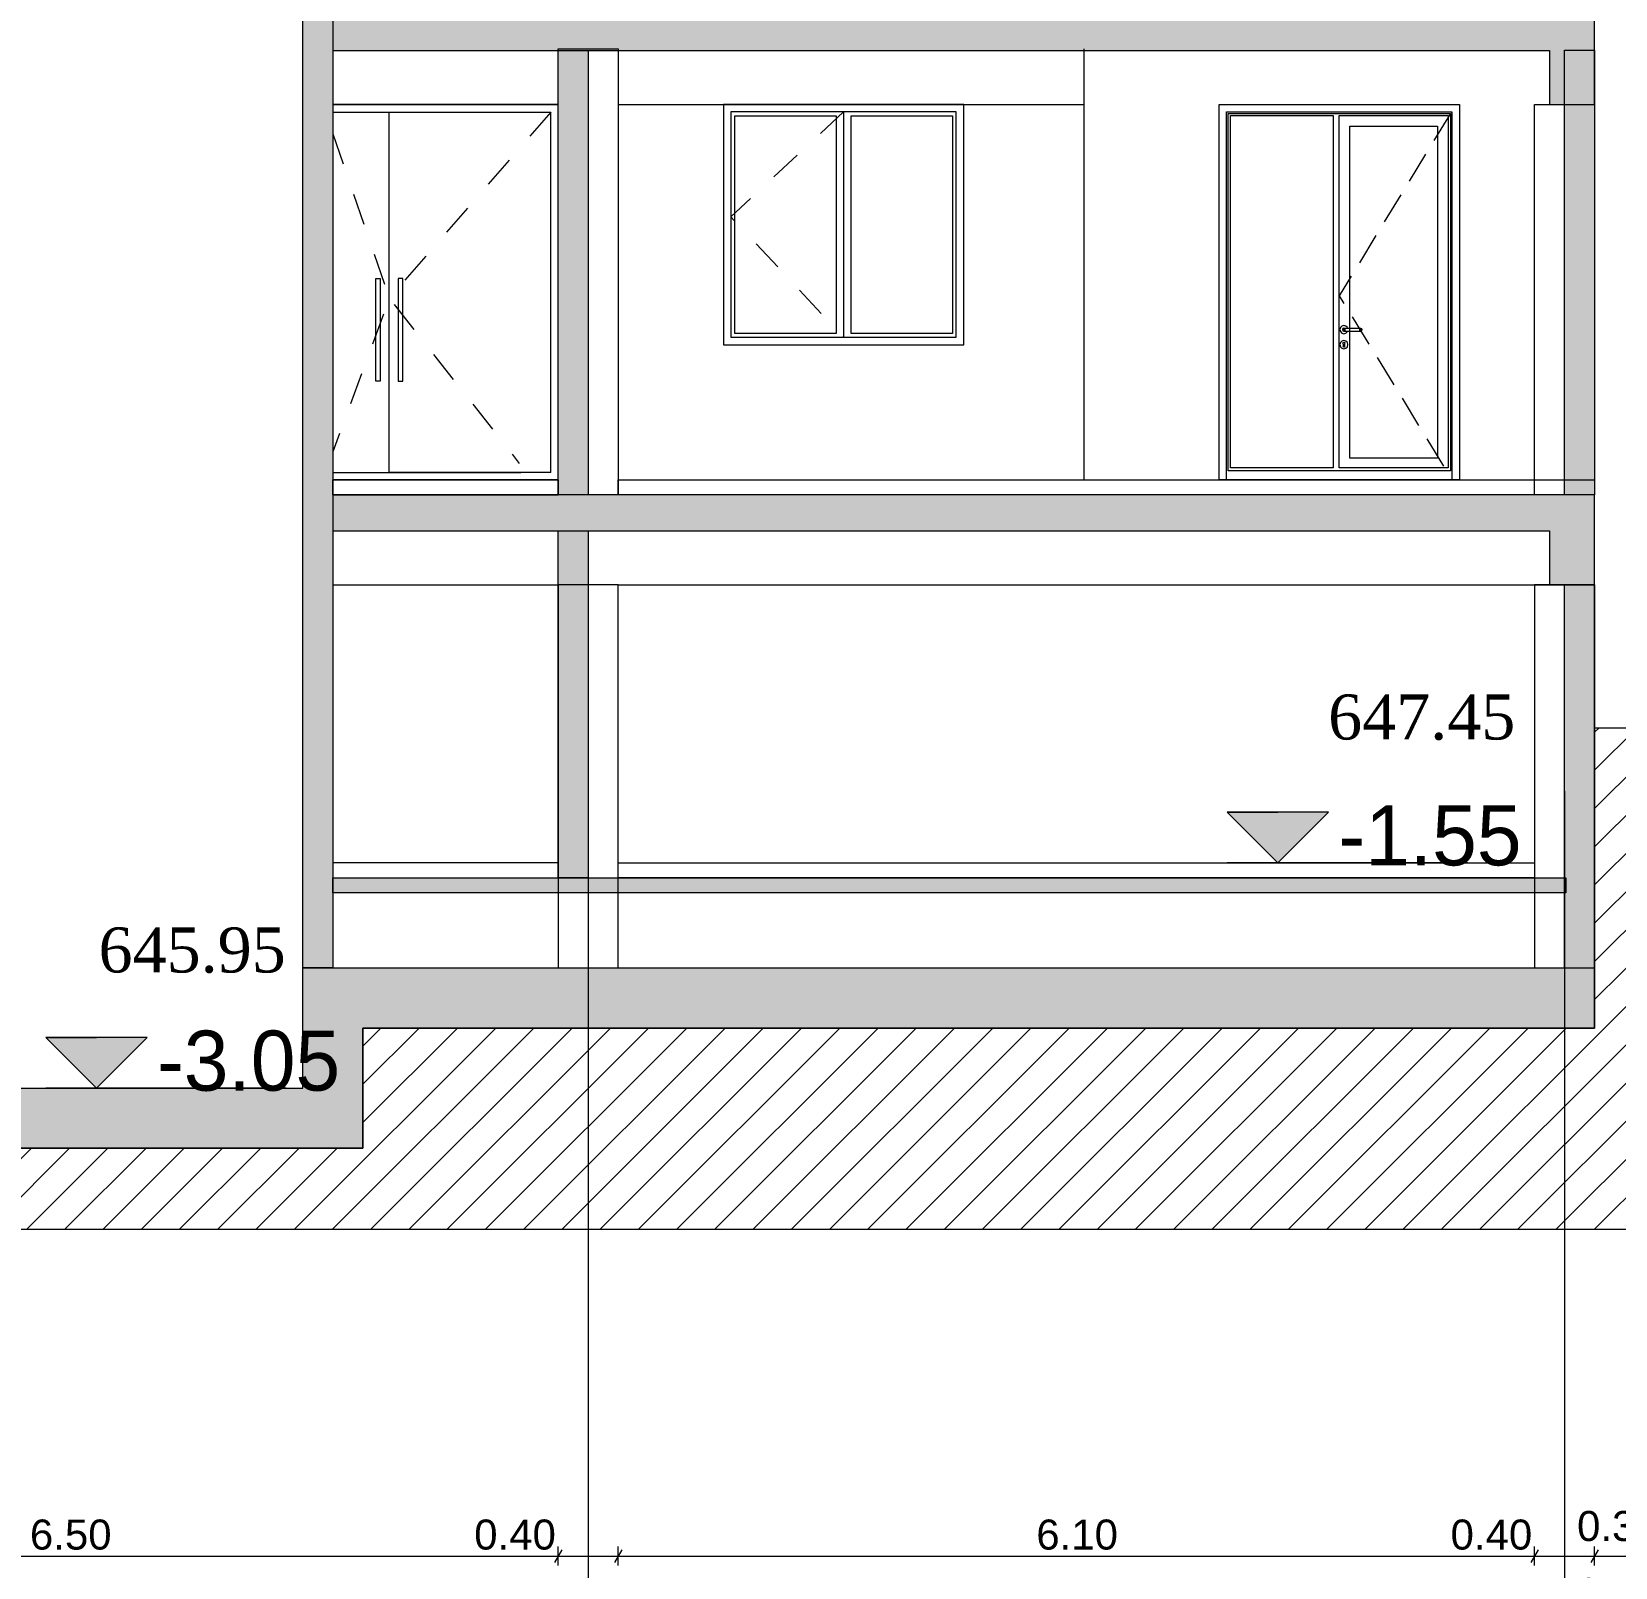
# Model space of a CAD drawing. Header units: millimetres. Extents: x 475206255 to 476720147, y 4620882299 to 4621447368.
# Drawn here: x 475487607 to 475498150, y 4621038253 to 4621048479 of the extents above; entities that cross this region are included whole.
import ezdxf

# ---------------------------------------------------------------- set-up
doc = ezdxf.new("R2010")
doc.units = ezdxf.units.MM
doc.header["$MEASUREMENT"] = 0
doc.linetypes.add('Dashed', pattern=[423.333333, 211.666667, -211.666667])
doc.linetypes.add('Hidden Line', pattern=[317.5, 211.666667, -105.833333])
for name, color, linetype, lineweight in [('0_0 Architecture_Pen_No__7', 7, 'Continuous', 0), ('0_0 Architecture_Pen_No__8', 8, 'Continuous', 0), ('0_Pen_No__1_Pen_No__250', 7, 'Continuous', 0), ('0_Pen_No__250_Pen_No__142', 142, 'Continuous', 0), ('0_Pen_No__7_Pen_No__253', 252, 'Continuous', 0), ('2D Drafting - General_Pen_No__250_Pen_No__7', 7, 'Continuous', 0), ('2D Drafting - General_Pen_No__7_Pen_No__253', 252, 'Continuous', 0), ('gegmebi_Pen_No__7_Pen_No__250', 7, 'Continuous', 0), ('New_2D Drafting - General_Pen_No__250_Pen_No__154', 154, 'Continuous', 0), ('New_2D Drafting - General_Pen_No__250_Pen_No__7', 7, 'Continuous', 0), ('New_2D Drafting - General_Pen_No__7_Pen_No__250', 7, 'Continuous', 0), ('New_2D Drafting - General_Pen_No__7_Pen_No__7', 7, 'Continuous', 0), ('New_gegmebi_Pen_No__7_Pen_No__250', 7, 'Continuous', 0), ('New_gegmebi_Pen_No__7_Pen_No__4', 7, 'Continuous', 0), ('New_New_piketebi_Pen_No__7_Pen_No__1', 1, 'Continuous', 0), ('New_Structural - Bearing_Pen_No__250', 7, 'Continuous', 0), ('New_Structural - Bearing_Pen_No__253', 252, 'Continuous', 0), ('Structural - Bearing_Pen_No__7_Pen_No__7_Pen_No__253', 252, 'Continuous', 0), ('zoma_Pen_No__142', 142, 'Continuous', 0), ('zoma_Pen_No__1_Pen_No__142', 142, 'Continuous', 0), ('zoma_Pen_No__5_Pen_No__5_Pen_No__142', 142, 'Continuous', 0)]:
    doc.layers.add(name, color=color, linetype=linetype, lineweight=lineweight)
for name, color, linetype, lineweight, true_color in [('0_Pen_No__7_Pen_No__12', 7, 'Continuous', 0, 0x939598), ('2D Drafting - General_Pen_No__7_Pen_No__12', 7, 'Continuous', 0, 0x939598), ('gegmebi_Pen_No__7_Pen_No__7_Pen_No__12', 7, 'Continuous', 0, 0x939598), ('kar-panjara_Pen_No__7_Pen_No__7_Pen_No__12', 7, 'Continuous', 0, 0x939598), ('New_gegmebi_Pen_No__7_Pen_No__252', 7, 'Continuous', 0, 0x666666)]:
    doc.layers.add(name, color=color, linetype=linetype, lineweight=lineweight, true_color=true_color)
doc.layers.add('zoma', color=7, linetype='Continuous')
doc.styles.add('GENERATED_STYLE_2', font='arial.ttf')
doc.styles.add('GENERATED_STYLE_4', font='ACADMTAV.TTF')
doc.styles.add('GENERATED_STYLE_9', font='times.ttf')
doc.dimstyles.new('GENERATED_STYLE__25', dxfattribs={"dimtxt": 200, "dimasz": 64.421331, "dimexe": 0.18, "dimexo": 3, "dimgap": 0, "dimtad": 1, "dimtih": 1, "dimtoh": 1, "dimlfac": 0.001, "dimzin": 0, "dimdsep": 46, "dimtxsty": 'GENERATED_STYLE_2', "dimblk": 'ARROWHEAD_2', "dimblk1": 'ARROWHEAD_2', "dimblk2": 'ARROWHEAD_2', "dimcen": 0.09, "dimclrd": 142, "dimclre": 142, "dimclrt": 142, "dimadec": 0, "dimazin": 0, "dimtfac": 1, "dimtdec": 4, "dimtmove": 2, "dimatfit": 3, "dimfxl": 1, "dimtolj": 1, "dimtzin": 0, "dimarcsym": 0})
doc.dimstyles.new('GENERATED_STYLE__3', dxfattribs={"dimtxt": 200, "dimasz": 64.421331, "dimexe": 0.18, "dimexo": 3, "dimgap": 0, "dimtad": 1, "dimtih": 1, "dimtoh": 1, "dimlfac": 0.001, "dimzin": 0, "dimdsep": 46, "dimtxsty": 'GENERATED_STYLE_2', "dimblk": 'ARROWHEAD_2', "dimblk1": 'ARROWHEAD_2', "dimblk2": 'ARROWHEAD_2', "dimcen": 0.09, "dimclrd": 142, "dimclre": 142, "dimclrt": 142, "dimadec": 0, "dimazin": 0, "dimtfac": 1, "dimtdec": 4, "dimtmove": 0, "dimatfit": 3, "dimfxl": 1, "dimtolj": 1, "dimtzin": 0, "dimarcsym": 0})

# ---------------------------------------------------------------- blocks, each defined once
blk = doc.blocks.new('*D1578', base_point=(475826096, 4621095193))
at = {"layer": 'zoma_Pen_No__142', "color": 142, "linetype": 'Continuous', "lineweight": 0, "transparency": 16777216}
for p, q in [((475456736, 4621037565), (475456687, 4621037480)), ((475456712, 4621037459), (475456712, 4621037586)), ((475518987, 4621037480), (475519036, 4621037565)), ((475519012, 4621037459), (475519012, 4621037586)), ((475456670, 4621037523), (475456712, 4621037523)), ((475456712, 4621037523), (475519012, 4621037523)), ((475519012, 4621037523), (475519053, 4621037523))]:
    blk.add_line(p, q, dxfattribs=at)
at = {"layer": 'zoma_Pen_No__142', "color": 142, "lineweight": 0, "transparency": 16777216, "insert": (475487519, 4621037563), "char_height": 200, "attachment_point": 7, "style": 'GENERATED_STYLE_2'}
blk.add_mtext('\\A1;{\\pql;\\fArial|b0|i0|c204|p0;\\W1.000000;62.30}', dxfattribs=at)
blk = doc.blocks.new('ARROWHEAD_2')
at = {"color": 0, "linetype": 'Continuous', "lineweight": 0}
for p, q in [((0, 0), (-1, 0)), ((-0.38, -0.66), (0.38, 0.66))]:
    blk.add_line(p, q, dxfattribs=at)
blk = doc.blocks.new('*D1590', base_point=(475826096, 4621095193))
at = {"layer": 'zoma_Pen_No__142', "color": 142, "linetype": 'Continuous', "lineweight": 0, "transparency": 16777216}
for p, q in [((475484612, 4621038264), (475484612, 4621038391)), ((475491112, 4621038264), (475491112, 4621038391)), ((475484636, 4621038370), (475484587, 4621038285)), ((475484612, 4621038328), (475491112, 4621038328)), ((475491136, 4621038370), (475491087, 4621038285))]:
    blk.add_line(p, q, dxfattribs=at)
at = {"layer": 'zoma_Pen_No__142', "color": 142, "lineweight": 0, "transparency": 16777216, "char_height": 200, "attachment_point": 7, "style": 'GENERATED_STYLE_2'}
for s, insert in [('\\A1;{\\pql;\\fArial|b0|i0|c204|p0;\\W1.000000;6.50}', (475487595, 4621038368)), ('\\A1;{\\pql;\\fArial|b0|i0|c204|p0;\\W1.000000;0.40}', (475490553, 4621038368))]:
    blk.add_mtext(s, dxfattribs=dict(at, insert=insert))
blk = doc.blocks.new('*D1591', base_point=(475826096, 4621095193))
at = {"layer": 'zoma_Pen_No__142', "color": 142, "linetype": 'Continuous', "lineweight": 0, "transparency": 16777216}
for p, q in [((475491112, 4621038264), (475491112, 4621038391)), ((475491512, 4621038264), (475491512, 4621038391)), ((475491136, 4621038370), (475491087, 4621038285)), ((475491112, 4621038328), (475491512, 4621038328)), ((475491536, 4621038370), (475491487, 4621038285))]:
    blk.add_line(p, q, dxfattribs=at)
blk = doc.blocks.new('*D1592', base_point=(475826096, 4621095193))
at = {"layer": 'zoma_Pen_No__142', "color": 142, "linetype": 'Continuous', "lineweight": 0, "transparency": 16777216}
for p, q in [((475491512, 4621038264), (475491512, 4621038391)), ((475497612, 4621038264), (475497612, 4621038391)), ((475491536, 4621038370), (475491487, 4621038285)), ((475491512, 4621038328), (475497612, 4621038328)), ((475497636, 4621038370), (475497587, 4621038285))]:
    blk.add_line(p, q, dxfattribs=at)
at = {"layer": 'zoma_Pen_No__142', "color": 142, "lineweight": 0, "transparency": 16777216, "char_height": 200, "attachment_point": 7, "style": 'GENERATED_STYLE_2'}
for s, insert in [('\\A1;{\\pql;\\fArial|b0|i0|c204|p0;\\W1.000000;6.10}', (475494295, 4621038368)), ('\\A1;{\\pql;\\fArial|b0|i0|c204|p0;\\W1.000000;0.40}', (475497053, 4621038368))]:
    blk.add_mtext(s, dxfattribs=dict(at, insert=insert))
blk = doc.blocks.new('*D1593', base_point=(475826096, 4621095193))
at = {"layer": 'zoma_Pen_No__142', "color": 142, "linetype": 'Continuous', "lineweight": 0, "transparency": 16777216}
for p, q in [((475497612, 4621038264), (475497612, 4621038391)), ((475498012, 4621038264), (475498012, 4621038391)), ((475497636, 4621038370), (475497587, 4621038285)), ((475497612, 4621038328), (475498012, 4621038328)), ((475498036, 4621038370), (475497987, 4621038285))]:
    blk.add_line(p, q, dxfattribs=at)
at = {"layer": 'zoma_Pen_No__142', "color": 142, "lineweight": 0, "transparency": 16777216, "insert": (475497895, 4621038425), "char_height": 200, "attachment_point": 7, "style": 'GENERATED_STYLE_2'}
blk.add_mtext('\\A1;{\\pql;\\fArial|b0|i0|c204|p0;\\W1.000000;0.30}', dxfattribs=at)
blk = doc.blocks.new('*D1594', base_point=(475826096, 4621095193))
at = {"layer": 'zoma_Pen_No__142', "color": 142, "linetype": 'Continuous', "lineweight": 0, "transparency": 16777216}
for p, q in [((475498012, 4621038264), (475498012, 4621038391)), ((475498312, 4621038264), (475498312, 4621038391)), ((475498036, 4621038370), (475497987, 4621038285)), ((475498012, 4621038328), (475498312, 4621038328)), ((475498336, 4621038370), (475498287, 4621038285))]:
    blk.add_line(p, q, dxfattribs=at)
blk = doc.blocks.new('*D1609', base_point=(475826096, 4621095193))
at = {"layer": 'zoma_Pen_No__142', "color": 142, "linetype": 'Continuous', "lineweight": 0, "transparency": 16777216}
for p, q in [((475497836, 4621037981), (475497787, 4621037896)), ((475497812, 4621037875), (475497812, 4621038002)), ((475498536, 4621037981), (475498487, 4621037896)), ((475498512, 4621037875), (475498512, 4621038002)), ((475497812, 4621037938), (475498512, 4621037938))]:
    blk.add_line(p, q, dxfattribs=at)
at = {"layer": 'zoma_Pen_No__142', "color": 142, "lineweight": 0, "transparency": 16777216, "insert": (475497895, 4621037978), "char_height": 200, "attachment_point": 7, "style": 'GENERATED_STYLE_2'}
blk.add_mtext('\\A1;{\\pql;\\fArial|b0|i0|c204|p0;\\W1.000000;0.70}', dxfattribs=at)

msp = doc.modelspace()

# ---------------------------------------------------------------- hatches: boundary and pattern name
at = {"layer": '0_0 Architecture_Pen_No__8', "linetype": 'Continuous', "lineweight": 0, "true_color": 0x404040}
msp.add_hatch(color=250, dxfattribs=at).paths.add_polyline_path([(475477711.58, 4621042244.07), (475487512.213, 4621042244.07), (475487512.213, 4621041443.958), (475489412.213, 4621041443.958), (475489412.213, 4621042244.07), (475490103.873, 4621042244.07), (475498012.213, 4621042244.07), (475498012.213, 4621041844.069), (475489811.873, 4621041844.069), (475489811.873, 4621041443.958), (475489811.873, 4621041043.958), (475487312.213, 4621041043.958), (475487112.247, 4621041043.958), (475487112.247, 4621041844.07), (475477711.58, 4621041844.07)])
at = {"layer": '0_Pen_No__250_Pen_No__142', "linetype": 'Continuous', "lineweight": 0}
for points in [[(475495903.807, 4621042944.202), (475496241.336, 4621043281.895), (475495566.113, 4621043281.731)], [(475488039.107, 4621041443.958), (475488376.636, 4621041781.652), (475487701.414, 4621041781.487)]]:
    msp.add_hatch(color=142, dxfattribs=at).paths.add_polyline_path(points)
at = {"layer": '2D Drafting - General_Pen_No__250_Pen_No__7', "linetype": 'Continuous', "lineweight": 0}
for points in [[(475498012.113, 4621048594.55), (475489612.213, 4621048594.55), (475489612.213, 4621048354.202), (475497712.113, 4621048354.202), (475497712.113, 4621047994.55), (475498012.213, 4621047994.55)], [(475498012.113, 4621045394.55), (475489612.213, 4621045394.55), (475489612.213, 4621045154.543), (475497712.113, 4621045154.543), (475497712.113, 4621044794.55), (475498012.213, 4621044794.55)], [(475489612.213, 4621042844.07), (475497819.189, 4621042844.07), (475497819.189, 4621042744.07), (475489612.213, 4621042744.07)]]:
    msp.add_hatch(color=7, dxfattribs=at).paths.add_polyline_path(points)
at = {"layer": 'New_2D Drafting - General_Pen_No__250_Pen_No__154', "linetype": 'Continuous', "lineweight": 0}
for points in [[(475489412.213, 4621059143.447), (475489612.213, 4621059143.447), (475489612.213, 4621042244.07), (475489412.213, 4621042244.07)], [(475497812.213, 4621044794.727), (475498012.213, 4621044794.727), (475498012.213, 4621042243.622), (475497812.213, 4621042243.622)]]:
    msp.add_hatch(color=154, dxfattribs=at).paths.add_polyline_path(points)
at = {"layer": 'New_2D Drafting - General_Pen_No__250_Pen_No__7', "linetype": 'Continuous', "lineweight": 0}
for points in [[(475491312.213, 4621045394.373), (475491112.213, 4621045394.373), (475491112.213, 4621048354.202), (475491312.213, 4621048354.202)], [(475497812.213, 4621048354.69), (475498012.213, 4621048354.69), (475498012.213, 4621045394.727), (475497812.213, 4621045394.727)], [(475491312.213, 4621042844.07), (475491112.213, 4621042844.07), (475491112.213, 4621045154.543), (475491312.213, 4621045154.543)]]:
    msp.add_hatch(color=7, dxfattribs=at).paths.add_polyline_path(points)
at = {"layer": 'New_2D Drafting - General_Pen_No__7_Pen_No__7', "linetype": 'Continuous', "lineweight": 0}
h = msp.add_hatch(dxfattribs=at)
h.set_pattern_fill('MASONRY_BLOCK', style=0, pattern_type=2)
h.set_pattern_definition([(45, (475826095.76, 4621095193.19), (-127.27922, 127.27922), [])])
h.paths.add_polyline_path([(475452974.425, 4621042244.07), (475456710.947, 4621042244.071), (475456710.947, 4621041744.004), (475456711.047, 4621041744.004), (475456711.017, 4621041564.479), (475456711.58, 4621041564.479), (475456711.58, 4621041244.07), (475456711.58, 4621040844.07), (475466511.615, 4621040844.07), (475466511.615, 4621040043.958), (475466711.581, 4621040043.958), (475469211.241, 4621040043.958), (475469211.241, 4621040443.958), (475469211.241, 4621040844.069), (475477412.05, 4621040844.069), (475477412.05, 4621042344.563), (475477711.501, 4621042344.563), (475477711.501, 4621041844.07), (475487112.247, 4621041844.069), (475487112.247, 4621041043.958), (475489811.873, 4621041043.958), (475489811.873, 4621041844.069), (475498012.213, 4621041844.069), (475498012.213, 4621043844.07), (475498312.213, 4621043844.07), (475498312.213, 4621042844.069), (475506512.553, 4621042844.069), (475506512.553, 4621042043.958), (475509212.179, 4621042043.958), (475509212.179, 4621042844.069), (475519011.58, 4621042844.07), (475519011.58, 4621044244.001), (475523777.15, 4621044243.999), (475523777.15, 4621041501.744), (475500553.601, 4621041501.744), (475500553.601, 4621040501.744), (475479153.68, 4621040501.744), (475479153.68, 4621039501.744), (475452974.425, 4621039501.744)])

# ---------------------------------------------------------------- linework, layer by layer
at = {"layer": '0_0 Architecture_Pen_No__7', "color": 7, "linetype": 'Continuous', "lineweight": 0, "flags": 128}
msp.add_lwpolyline([(475477711.58, 4621042244.07), (475487512.213, 4621042244.07), (475487512.213, 4621041443.958), (475489412.213, 4621041443.958), (475489412.213, 4621042244.07), (475490103.873, 4621042244.07), (475498012.213, 4621042244.07), (475498012.213, 4621041844.069), (475489811.873, 4621041844.069), (475489811.873, 4621041443.958), (475489811.873, 4621041043.958), (475487312.213, 4621041043.958), (475487112.247, 4621041043.958), (475487112.247, 4621041844.07), (475477711.58, 4621041844.07)], close=True, dxfattribs=at)
at = {"layer": '0_Pen_No__1_Pen_No__250', "color": 7, "linetype": 'Continuous', "lineweight": 0, "flags": 128}
for points in [[(475495903.807, 4621042944.202), (475495566.113, 4621043281.731), (475495903.724, 4621043281.813)], [(475495903.807, 4621042944.202), (475496241.336, 4621043281.895), (475495903.724, 4621043281.813)], [(475497166.196, 4621042944.51), (475495566.196, 4621042944.12)], [(475488039.107, 4621041443.958), (475487701.414, 4621041781.487), (475488039.025, 4621041781.569)], [(475488039.107, 4621041443.958), (475488376.636, 4621041781.652), (475488039.025, 4621041781.569)], [(475489301.496, 4621041444.266), (475487701.496, 4621041443.876)]]:
    msp.add_lwpolyline(points, dxfattribs=at)
at = {"layer": '0_Pen_No__250_Pen_No__142', "color": 142, "linetype": 'Continuous', "lineweight": 0, "flags": 128}
for points in [[(475495903.807, 4621042944.202), (475496241.336, 4621043281.895), (475495566.113, 4621043281.731)], [(475488039.107, 4621041443.958), (475488376.636, 4621041781.652), (475487701.414, 4621041781.487)]]:
    msp.add_lwpolyline(points, close=True, dxfattribs=at)
at = {"layer": '0_Pen_No__7_Pen_No__12', "color": 252, "linetype": 'Continuous', "lineweight": 0, "true_color": 0x939598}
for p, q in [((475491112.213, 4621045493.86), (475491112.213, 4621047993.86)), ((475491062.213, 4621045543.64), (475491062.213, 4621047943.86))]:
    msp.add_line(p, q, dxfattribs=at)
at = {"layer": '0_Pen_No__7_Pen_No__253', "color": 252, "linetype": 'Continuous', "lineweight": 0, "flags": 128}
msp.add_lwpolyline([(475493811.912, 4621047994.196), (475492211.912, 4621047994.196), (475492211.912, 4621046394.196), (475493811.912, 4621046394.196)], close=True, dxfattribs=at)
at = {"layer": '2D Drafting - General_Pen_No__250_Pen_No__7', "color": 7, "linetype": 'Continuous', "lineweight": 0, "flags": 128}
for points in [[(475498012.113, 4621048594.55), (475489612.213, 4621048594.55), (475489612.213, 4621048354.202), (475497712.113, 4621048354.202), (475497712.113, 4621047994.55), (475498012.213, 4621047994.55)], [(475498012.113, 4621045394.55), (475489612.213, 4621045394.55), (475489612.213, 4621045154.543), (475497712.113, 4621045154.543), (475497712.113, 4621044794.55), (475498012.213, 4621044794.55)], [(475489612.213, 4621042844.07), (475497819.189, 4621042844.07), (475497819.189, 4621042744.07), (475489612.213, 4621042744.07)]]:
    msp.add_lwpolyline(points, close=True, dxfattribs=at)
at = {"layer": '2D Drafting - General_Pen_No__7_Pen_No__12', "color": 252, "linetype": 'Dashed', "lineweight": 0, "true_color": 0x939598, "flags": 128}
for points in [[(475491062.213, 4621047943.86), (475489987.213, 4621046703.61), (475490852.516, 4621045603.7)], [(475489612.213, 4621047797.947), (475489987.213, 4621046703.61), (475489612.213, 4621045680.131)]]:
    msp.add_lwpolyline(points, dxfattribs=at)
at = {"layer": '2D Drafting - General_Pen_No__7_Pen_No__253', "color": 252, "linetype": 'Continuous', "lineweight": 0, "flags": 128}
for points in [[(475497111.857, 4621045494.682), (475495511.857, 4621045494.682), (475495511.857, 4621047994.682), (475497111.857, 4621047994.682)], [(475497111.857, 4621047994.682), (475497111.857, 4621045494.682)]]:
    msp.add_lwpolyline(points, dxfattribs=at)
at = {"layer": '2D Drafting - General_Pen_No__7_Pen_No__253', "color": 252, "linetype": 'Dashed', "lineweight": 0, "flags": 128}
msp.add_lwpolyline([(475493012.289, 4621047944.792), (475492262.119, 4621047244.975), (475493011.852, 4621046444.196)], dxfattribs=at)
at = {"layer": '2D Drafting - General_Pen_No__7_Pen_No__253', "color": 252, "linetype": 'Continuous', "lineweight": 0, "flags": 128}
for points in [[(475495561.857, 4621047944.681), (475497061.857, 4621047944.681), (475497061.857, 4621045494.683), (475495561.857, 4621045494.684)], [(475495571.857, 4621047934.681), (475497051.857, 4621047934.681), (475497051.857, 4621045554.684), (475495571.857, 4621045554.684)], [(475495586.857, 4621047919.681), (475496271.857, 4621047919.681), (475496271.857, 4621045574.684), (475495586.857, 4621045574.684)], [(475496311.853, 4621047919.681), (475497036.857, 4621047919.681), (475497036.857, 4621045574.684), (475496311.857, 4621045574.684)], [(475496381.857, 4621047849.681), (475496966.857, 4621047849.681), (475496966.857, 4621045639.684), (475496381.857, 4621045639.684)]]:
    msp.add_lwpolyline(points, close=True, dxfattribs=at)
at = {"layer": '2D Drafting - General_Pen_No__7_Pen_No__253', "color": 252, "linetype": 'Hidden Line', "lineweight": 0, "flags": 128}
msp.add_lwpolyline([(475497051.857, 4621047934.681), (475496311.857, 4621046720.559), (475497061.08, 4621045495.967)], dxfattribs=at)
at = {"layer": 'gegmebi_Pen_No__7_Pen_No__250', "color": 7, "linetype": 'Continuous', "lineweight": 0, "flags": 128}
for points in [[(475491112.213, 4621045394.108), (475489612.213, 4621045394.108), (475489612.213, 4621045494.24), (475491112.213, 4621045494.24)], [(475498012.213, 4621045394.108), (475491512.213, 4621045394.108), (475491512.213, 4621045494.24), (475498012.213, 4621045494.24)], [(475497612.213, 4621042844.07), (475491512.213, 4621042844.07), (475491512.213, 4621042944.202), (475497612.213, 4621042944.202)]]:
    msp.add_lwpolyline(points, close=True, dxfattribs=at)
at = {"layer": 'gegmebi_Pen_No__7_Pen_No__7_Pen_No__12', "color": 252, "linetype": 'Continuous', "lineweight": 0, "true_color": 0x939598, "flags": 128}
for points in [[(475491112.213, 4621047993.86), (475489612.213, 4621047993.86)], [(475489612.213, 4621047943.86), (475491062.213, 4621047943.86)], [(475489612.213, 4621045543.666), (475490862.355, 4621045543.666)], [(475491112.213, 4621045493.86), (475489612.213, 4621045493.86)]]:
    msp.add_lwpolyline(points, dxfattribs=at)
for points in [[(475489897.213, 4621046151.781), (475489897.213, 4621046835.524), (475489927.213, 4621046835.524), (475489927.213, 4621046151.781)], [(475490077.213, 4621046151.781), (475490077.213, 4621046835.472), (475490047.213, 4621046835.472), (475490047.213, 4621046151.781)]]:
    msp.add_lwpolyline(points, close=True, dxfattribs=at)
at = {"layer": 'kar-panjara_Pen_No__7_Pen_No__7_Pen_No__12', "color": 252, "linetype": 'Continuous', "lineweight": 0, "true_color": 0x939598, "flags": 128}
msp.add_lwpolyline([(475491062.213, 4621045543.64), (475489987.213, 4621045543.64), (475489987.213, 4621047943.86), (475491062.213, 4621047943.86)], dxfattribs=at)
at = {"layer": 'New_2D Drafting - General_Pen_No__250_Pen_No__7', "color": 7, "linetype": 'Continuous', "lineweight": 0, "flags": 128}
for points in [[(475489412.213, 4621059143.447), (475489612.213, 4621059143.447), (475489612.213, 4621042244.07), (475489412.213, 4621042244.07)], [(475491312.213, 4621045394.373), (475491112.213, 4621045394.373), (475491112.213, 4621048354.202), (475491312.213, 4621048354.202)], [(475497812.213, 4621048354.69), (475498012.213, 4621048354.69), (475498012.213, 4621045394.727), (475497812.213, 4621045394.727)], [(475491312.213, 4621042844.07), (475491112.213, 4621042844.07), (475491112.213, 4621045154.543), (475491312.213, 4621045154.543)], [(475497812.213, 4621044794.727), (475498012.213, 4621044794.727), (475498012.213, 4621042243.622), (475497812.213, 4621042243.622)]]:
    msp.add_lwpolyline(points, close=True, dxfattribs=at)
at = {"layer": 'New_2D Drafting - General_Pen_No__7_Pen_No__250', "color": 7, "linetype": 'Continuous', "lineweight": 0, "flags": 128}
for points in [[(475477412.05, 4621042344.563), (475477711.501, 4621042344.563), (475477711.501, 4621041844.07), (475487112.247, 4621041844.069), (475487112.247, 4621041043.958), (475489811.873, 4621041043.958), (475489811.873, 4621041844.069), (475498012.213, 4621041844.069), (475498012.213, 4621043844.07), (475498312.213, 4621043844.07)], [(475500553.601, 4621040501.744), (475479153.68, 4621040501.744), (475479153.68, 4621039501.744), (475452974.425, 4621039501.744)]]:
    msp.add_lwpolyline(points, dxfattribs=at)
at = {"layer": 'New_gegmebi_Pen_No__7_Pen_No__250', "color": 7, "linetype": 'Continuous', "lineweight": 0, "flags": 128}
for points in [[(475489612.213, 4621045393.7), (475491112.213, 4621045393.7), (475491112.213, 4621045494.24), (475489612.213, 4621045494.24)], [(475489612.213, 4621042844.07), (475491112.213, 4621042844.07), (475491112.213, 4621042944.61), (475489612.213, 4621042944.61)]]:
    msp.add_lwpolyline(points, close=True, dxfattribs=at)
at = {"layer": 'New_gegmebi_Pen_No__7_Pen_No__252', "color": 251, "linetype": 'Continuous', "lineweight": 0, "true_color": 0x666666}
for p, q in [((475489612.213, 4621047994.727), (475491112.213, 4621047994.727)), ((475491512.213, 4621047994.196), (475494611.935, 4621047994.196)), ((475489612.213, 4621044794.727), (475491112.213, 4621044794.727)), ((475491512.213, 4621044794.727), (475498012.213, 4621044794.727))]:
    msp.add_line(p, q, dxfattribs=at)
at = {"layer": 'New_gegmebi_Pen_No__7_Pen_No__4', "color": 7, "linetype": 'Continuous', "lineweight": 0}
for points in [[(475491512.213, 4621045394.373), (475491112.213, 4621045394.373), (475491112.213, 4621048364.189), (475491512.213, 4621048364.189)], [(475498012.138, 4621045394.373), (475497612.138, 4621045394.373), (475497612.138, 4621047994.55), (475498012.138, 4621047994.55)], [(475491112.213, 4621042244.07), (475491512.213, 4621042244.07), (475491512.213, 4621044794.727), (475491112.213, 4621044794.727)], [(475497612.213, 4621042244.07), (475498012.213, 4621042244.07), (475498012.213, 4621044794.727), (475497612.213, 4621044794.727)]]:
    msp.add_lwpolyline(points, close=True, dxfattribs=at)
at = {"layer": 'New_Structural - Bearing_Pen_No__250', "color": 7, "linetype": 'Continuous', "lineweight": 0}
msp.add_line((475494611.935, 4621048364.188), (475494611.935, 4621045494.24), dxfattribs=at)
at = {"layer": 'New_Structural - Bearing_Pen_No__253', "color": 252, "linetype": 'Continuous', "lineweight": 0}
for p, q in [((475496319.365, 4621046508.182), (475496315.747, 4621046494.682)), ((475496329.247, 4621046518.065), (475496319.365, 4621046508.182)), ((475496342.747, 4621046521.682), (475496329.247, 4621046518.065)), ((475496335.676, 4621046501.753), (475496332.747, 4621046494.682)), ((475496337.228, 4621046501.753), (475496334.469, 4621046494.682)), ((475496342.747, 4621046504.682), (475496335.676, 4621046501.753)), ((475496342.043, 4621046501.753), (475496339.931, 4621046494.682)), ((475496356.247, 4621046518.065), (475496342.747, 4621046521.682)), ((475496342.747, 4621046504.682), (475496343.889, 4621046504.682)), ((475496343.889, 4621046504.682), (475496347.141, 4621046504.682)), ((475496347.141, 4621046504.682), (475496352.007, 4621046504.682)), ((475496349.248, 4621046501.753), (475496348.105, 4621046494.682)), ((475496352.007, 4621046504.682), (475496357.747, 4621046504.682)), ((475496366.13, 4621046508.182), (475496356.247, 4621046518.065)), ((475496357.747, 4621046504.682), (475496437.747, 4621046504.682)), ((475496367.068, 4621046504.682), (475496366.13, 4621046508.182)), ((475496437.747, 4621046504.682), (475496443.487, 4621046504.682)), ((475496443.487, 4621046504.682), (475496448.354, 4621046504.682)), ((475496446.246, 4621046501.753), (475496447.389, 4621046494.682)), ((475496448.354, 4621046504.682), (475496451.605, 4621046504.682)), ((475496451.605, 4621046504.682), (475496452.747, 4621046504.682)), ((475496452.747, 4621046504.682), (475496459.818, 4621046501.753)), ((475496453.452, 4621046501.753), (475496455.563, 4621046494.682)), ((475496458.266, 4621046501.753), (475496461.025, 4621046494.682)), ((475496459.818, 4621046501.753), (475496462.747, 4621046494.682)), ((475496315.747, 4621046494.682), (475496319.365, 4621046481.182)), ((475496319.365, 4621046408.182), (475496315.747, 4621046394.682)), ((475496315.747, 4621046394.682), (475496319.365, 4621046381.182)), ((475496319.365, 4621046481.182), (475496329.247, 4621046471.3)), ((475496329.247, 4621046418.065), (475496319.365, 4621046408.182)), ((475496329.247, 4621046471.3), (475496342.747, 4621046467.682)), ((475496342.747, 4621046421.682), (475496329.247, 4621046418.065)), ((475496332.747, 4621046494.682), (475496335.676, 4621046487.611)), ((475496334.469, 4621046494.682), (475496337.228, 4621046487.611)), ((475496336.027, 4621046406.322), (475496335.279, 4621046404.375)), ((475496337.747, 4621046399.082), (475496335.279, 4621046404.375)), ((475496335.676, 4621046487.611), (475496342.747, 4621046484.682)), ((475496336.027, 4621046406.322), (475496337.372, 4621046409.826)), ((475496337.372, 4621046409.826), (475496342.747, 4621046412.108)), ((475496337.747, 4621046397.569), (475496337.747, 4621046399.082)), ((475496337.747, 4621046397.569), (475496337.747, 4621046394.682)), ((475496337.747, 4621046394.682), (475496337.747, 4621046391.796)), ((475496337.747, 4621046391.796), (475496337.747, 4621046386.022)), ((475496339.931, 4621046494.682), (475496342.043, 4621046487.611)), ((475496342.747, 4621046484.682), (475496343.889, 4621046484.682)), ((475496342.747, 4621046467.682), (475496356.247, 4621046471.3)), ((475496356.247, 4621046418.065), (475496342.747, 4621046421.682)), ((475496342.747, 4621046412.108), (475496348.122, 4621046409.826)), ((475496343.889, 4621046484.682), (475496347.141, 4621046484.682)), ((475496347.141, 4621046484.682), (475496352.007, 4621046484.682)), ((475496350.215, 4621046404.375), (475496347.747, 4621046399.082)), ((475496347.747, 4621046399.082), (475496347.747, 4621046397.569)), ((475496347.747, 4621046397.569), (475496347.747, 4621046394.682)), ((475496347.747, 4621046394.682), (475496347.747, 4621046391.796)), ((475496347.747, 4621046391.796), (475496347.747, 4621046386.022)), ((475496348.105, 4621046494.682), (475496349.248, 4621046487.611)), ((475496349.467, 4621046406.322), (475496348.122, 4621046409.826)), ((475496349.467, 4621046406.322), (475496350.215, 4621046404.375)), ((475496352.007, 4621046484.682), (475496357.747, 4621046484.682)), ((475496356.247, 4621046471.3), (475496366.13, 4621046481.182)), ((475496366.13, 4621046408.182), (475496356.247, 4621046418.065)), ((475496357.747, 4621046484.682), (475496437.747, 4621046484.682)), ((475496366.13, 4621046481.182), (475496367.068, 4621046484.682)), ((475496369.747, 4621046394.682), (475496366.13, 4621046408.182)), ((475496366.13, 4621046381.182), (475496369.747, 4621046394.682)), ((475496437.747, 4621046484.682), (475496443.487, 4621046484.682)), ((475496443.487, 4621046484.682), (475496448.354, 4621046484.682)), ((475496447.389, 4621046494.682), (475496446.246, 4621046487.611)), ((475496448.354, 4621046484.682), (475496451.605, 4621046484.682)), ((475496451.605, 4621046484.682), (475496452.747, 4621046484.682)), ((475496459.818, 4621046487.611), (475496452.747, 4621046484.682)), ((475496455.563, 4621046494.682), (475496453.452, 4621046487.611)), ((475496461.025, 4621046494.682), (475496458.266, 4621046487.611)), ((475496462.747, 4621046494.682), (475496459.818, 4621046487.611)), ((475496319.365, 4621046381.182), (475496329.247, 4621046371.3)), ((475496329.247, 4621046371.3), (475496342.747, 4621046367.682)), ((475496337.747, 4621046386.022), (475496337.747, 4621046382.182)), ((475496339.212, 4621046378.647), (475496337.747, 4621046382.182)), ((475496342.747, 4621046377.182), (475496339.212, 4621046378.647)), ((475496346.283, 4621046378.647), (475496342.747, 4621046377.182)), ((475496342.747, 4621046367.682), (475496356.247, 4621046371.3)), ((475496347.747, 4621046382.182), (475496346.283, 4621046378.647)), ((475496347.747, 4621046386.022), (475496347.747, 4621046382.182)), ((475496356.247, 4621046371.3), (475496366.13, 4621046381.182))]:
    msp.add_line(p, q, dxfattribs=at)
at = {"layer": 'Structural - Bearing_Pen_No__7_Pen_No__7_Pen_No__253', "color": 252, "linetype": 'Continuous', "lineweight": 0}
for p, q in [((475493761.586, 4621047944.196), (475492262.106, 4621047944.196)), ((475492262.119, 4621047944.196), (475492262.119, 4621046444.196)), ((475492287.119, 4621047919.196), (475492961.912, 4621047919.196)), ((475492287.119, 4621046469.196), (475492287.119, 4621047919.196)), ((475492961.912, 4621047919.196), (475492961.912, 4621046469.196)), ((475493011.912, 4621047919.146), (475493011.852, 4621046444.196)), ((475493011.912, 4621047944.196), (475493011.912, 4621047919.146)), ((475493061.916, 4621047919.196), (475493736.586, 4621047919.196)), ((475493061.916, 4621046469.196), (475493061.916, 4621047919.196)), ((475493736.586, 4621047919.196), (475493736.586, 4621046469.196)), ((475493761.586, 4621046444.196), (475493761.586, 4621047944.196)), ((475492262.119, 4621046444.196), (475493761.586, 4621046444.196)), ((475492961.912, 4621046469.196), (475492287.119, 4621046469.196)), ((475493736.586, 4621046469.196), (475493061.916, 4621046469.196))]:
    msp.add_line(p, q, dxfattribs=at)
at = {"layer": 'zoma_Pen_No__5_Pen_No__5_Pen_No__142', "color": 142, "linetype": 'Continuous', "lineweight": 0}
for p, q in [((475491311.394, 4621043422.162), (475491311.394, 4621036955.807)), ((475497811.214, 4621043422.162), (475497811.214, 4621036955.806))]:
    msp.add_line(p, q, dxfattribs=at)

# ---------------------------------------------------------------- texts
at = {"layer": 'New_New_piketebi_Pen_No__7_Pen_No__1', "color": 1, "linetype": 'Continuous', "lineweight": 0, "char_height": 300, "attachment_point": 4, "style": 'GENERATED_STYLE_9'}
for s, insert in [('\\A1;{\\pql;\\fTimes New Roman|b0|i0|c204|p0;\\W1.000000;64\\fTimes New Roman|b0|i0|c204|p0;\\W1.000000;7\\fTimes New Roman|b0|i0|c204|p0;\\W1.000000;.45}', (475496237.978, 4621043912.097)), ('\\A1;{\\pql;\\fTimes New Roman|b0|i0|c204|p0;\\W1.000000;6\\fTimes New Roman|b0|i0|c204|p0;\\W1.000000;4\\fTimes New Roman|b0|i0|c204|p0;\\W1.000000;5.95}', (475488052.192, 4621042360.804))]:
    msp.add_mtext(s, dxfattribs=dict(at, insert=insert))
at = {"layer": 'zoma_Pen_No__1_Pen_No__142', "color": 142, "linetype": 'Continuous', "lineweight": 0, "char_height": 400, "attachment_point": 7, "rotation": 0.0139872, "style": 'GENERATED_STYLE_4'}
for s, insert in [('\\A1;{\\pql;\\fAcadMtavr|b0|i0|c0|p0;\\W1.000000;-\\fAcadMtavr|b0|i0|c0|p0;\\W1.000000;1\\fAcadMtavr|b0|i0|c0|p0;\\W1.000000;.55}', (475496306.121, 4621042921.255)), ('\\A1;{\\pql;\\fAcadMtavr|b0|i0|c0|p0;\\W1.000000;-\\fAcadMtavr|b0|i0|c0|p0;\\W1.000000;3\\fAcadMtavr|b0|i0|c0|p0;\\W1.000000;.05}', (475488441.422, 4621041421.011))]:
    msp.add_mtext(s, dxfattribs=dict(at, insert=insert))

# ---------------------------------------------------------------- dimensions: what is measured, and where the dimension line sits
at = {"layer": 'zoma', "color": 142, "linetype": 'Continuous', "lineweight": 0}
for base, p1, p2, dimstyle, picture, middle in [((475491111.799, 4621038327.867), (475484611.799, 4621090893.079), (475491111.799, 4621090893.079), 'GENERATED_STYLE__3', '*D1590', (475487853.795, 4621038467.867)), ((475491511.799, 4621038327.867), (475491111.799, 4621090893.079), (475491511.799, 4621090893.079), 'GENERATED_STYLE__3', '*D1591', (475490812.378, 4621038467.867)), ((475497611.799, 4621038327.867), (475491511.799, 4621090893.079), (475497611.799, 4621090875.812), 'GENERATED_STYLE__3', '*D1592', (475494553.795, 4621038467.867)), ((475498011.799, 4621038327.867), (475497611.799, 4621090875.812), (475498011.799, 4621090893.079), 'GENERATED_STYLE__3', '*D1593', (475497312.378, 4621038467.867)), ((475498311.799, 4621038327.867), (475498011.799, 4621090893.079), (475498311.799, 4621090893.532), 'GENERATED_STYLE__25', '*D1594', (475498153.795, 4621038524.995)), ((475519011.727, 4621037522.851), (475456711.727, 4621021188.064), (475519011.727, 4621039727.162), 'GENERATED_STYLE__3', '*D1578', (475487853.554, 4621037662.851)), ((475498511.727, 4621037938.436), (475497811.727, 4621038046.382), (475498511.727, 4621038456.848), 'GENERATED_STYLE__3', '*D1609', (475498153.723, 4621038078.436))]:
    dim = msp.add_linear_dim(base=base, p1=p1, p2=p2, dimstyle=dimstyle, dxfattribs=at)
    dim.commit()
    dim.dimension.update_dxf_attribs({"geometry": picture, "text_midpoint": middle, "dimtype": 160})

doc.saveas('drawing.dxf')
